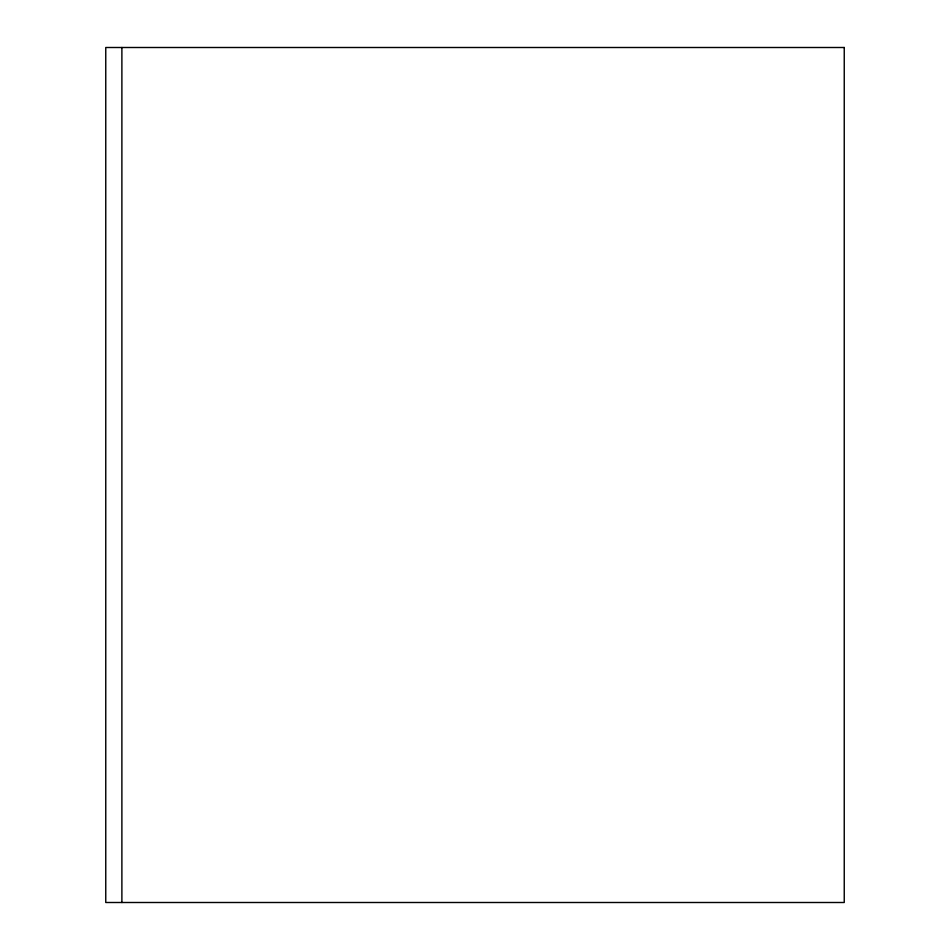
<?xml version="1.0" encoding="UTF-8"?>
<svg xmlns="http://www.w3.org/2000/svg" width="950" height="950" viewBox="0 0 950 950"><rect width="100%" height="100%" fill="white"/><g stroke="black" fill="none" stroke-linecap="round" stroke-linejoin="round"><path stroke-width="1.43" d="M121.885 47.5L121.885 902.5M844.241 47.5L105.759 47.5L105.759 902.5L844.241 902.5L844.241 47.5"/></g></svg>
